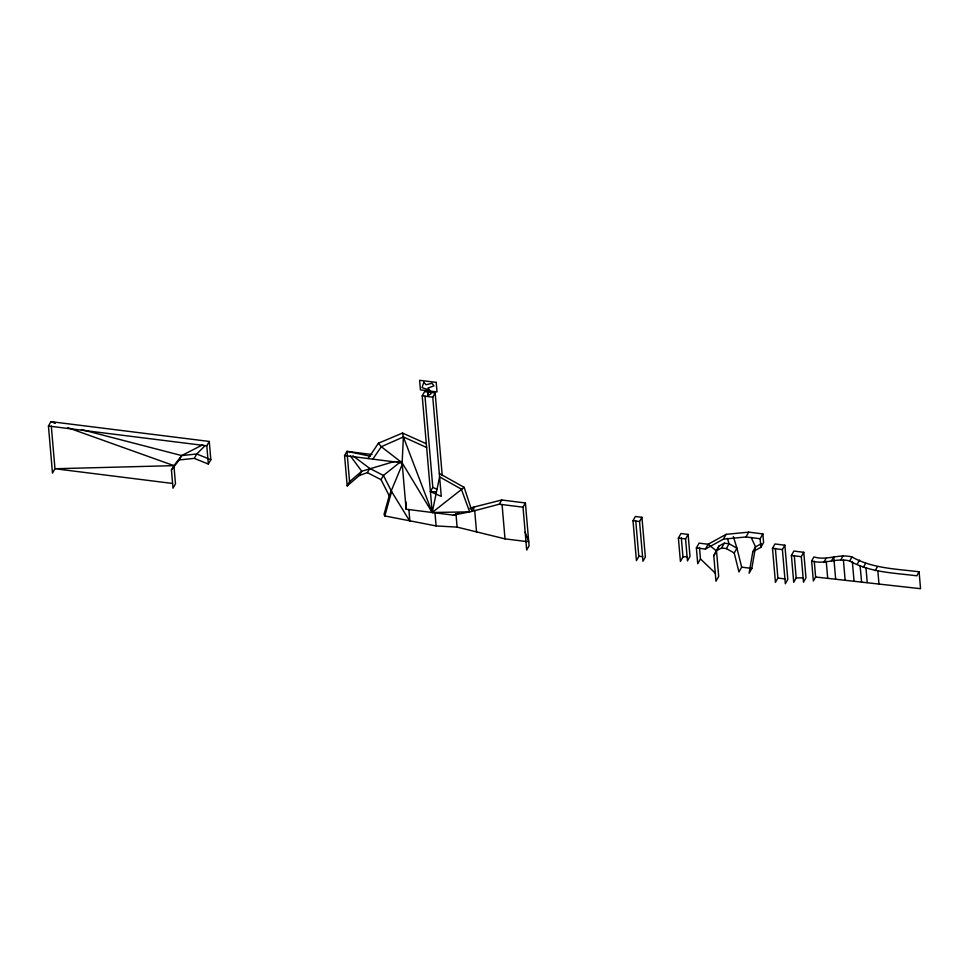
<?xml version="1.0" encoding="UTF-8"?>
<svg xmlns="http://www.w3.org/2000/svg" width="969" height="969" viewBox="0 0 969 969"><rect width="100%" height="100%" fill="white"/><g stroke="black" fill="none" stroke-linecap="round" stroke-linejoin="round"><path stroke-width="1.45" d="M368.123 458.555L378.419 443.221L402.523 433.058L403.383 436.934L402.135 462.855L406.108 509.234L453.335 515.133L472.024 511.378L499.289 504.207L523.018 507.175L525.404 502.959L501.676 499.992L470.098 508.035M761.295 543.779L755.529 546.879L752.804 551.688L749.11 573.236L751.835 568.428L755.529 546.879L751.193 537.504M402.365 464.127L389.223 495.753L384.015 514.491L384.838 515.944L436.111 525.937L457.102 527.112L505.006 538.861L527.257 541.647M384.838 515.944L391.597 491.537L383.421 475.452L369.734 468.427L352.958 455.842M719.01 546.019L716.503 550.901L718.695 576.41L715.97 581.218L713.79 555.709L719.01 546.019L724.291 543.185L729.088 543.779L736.937 548.163L741.673 567.156L738.947 571.964L734.211 552.972L736.937 548.163L733.351 536.608M51.309 426.069L54.967 468.742L52.483 473.114L48.45 426.033L50.921 421.66L209.256 441.44L210.83 459.681L208.347 464.054L194.285 458.373L179.217 459.948L171.44 470.013L173.003 488.206L175.486 483.822L173.923 465.641L181.688 455.575L202.691 444.807M171.44 470.013L173.923 465.641L67.891 427.717M179.217 459.948L181.688 455.575L196.755 454.001L210.83 459.681M194.285 458.373L196.755 454.001L205.089 445.631M208.347 464.054L206.785 445.813L209.256 441.44M394.371 461.498L361.752 471.249L359.378 475.464L347.181 485.893L344.576 455.575L346.963 451.36L372.048 454.534M347.181 485.893L349.567 481.678L361.752 471.249L350.451 456.036M359.378 475.464L367.348 472.642L369.734 468.427M378.419 443.221L381.301 446.733L402.135 462.855L432.21 512.492L439.599 476.893L461.341 489.139L469.638 511.862L432.21 512.492L422.205 395.861L424.592 391.646L427.232 391.973M389.223 495.753L381.035 479.667L383.421 475.452L400.996 461.45M424.979 396.139L432.804 487.407L430.418 491.622L441.27 496.382L432.768 397.181L435.154 392.966L429.873 392.3M499.289 504.207L501.676 499.992M635.761 520.898L638.813 556.424L636.427 560.651L632.999 520.692L635.385 516.477L641.938 517.301L645.342 557.018L642.956 561.233L639.552 521.516L641.938 517.301M681.328 537.904L682.963 556.909L680.408 561.426L678.397 538.037L680.953 533.519L688.123 534.416L690.001 556.363L687.445 560.881L685.567 538.934L688.123 534.416M699.473 547.437L700.454 558.931L697.728 563.74L696.384 547.945L699.097 543.137L708.133 544.263L716.503 550.901L713.79 555.709M696.384 547.945L705.408 549.072L708.133 544.263L726.132 534.331L748.722 532.151L762.857 533.919L763.596 542.543L760.871 547.352L752.804 551.688M705.408 549.072L723.407 539.139L726.132 534.331M716.297 550.828L721.566 547.994L724.291 543.185M721.566 547.994L726.362 548.587L729.088 543.779L727.392 538.376M723.407 539.139L746.009 536.959L748.722 532.151M760.871 547.352L760.132 538.728L762.857 533.919M775.357 548.406L777.889 577.996L775.418 582.381L772.499 548.345L774.97 543.96L784.866 545.196L787.797 579.377L785.326 583.75L782.395 549.58L784.866 545.196M794.265 555.54L796.179 577.899L793.708 582.284L791.407 555.443L793.877 551.058L803.773 552.306L805.966 577.827L803.483 582.199L801.302 556.678L803.773 552.306M811.634 560.93L813.899 556.921C826.63 560.966 839.166 553.42 851.957 556.969C872.415 568.512 896.252 568.888 919.096 571.795L920.55 588.692L815.619 577.003L813.354 581.012L811.634 560.93C824.365 564.975 836.901 557.417 849.692 560.978C870.15 572.509 893.987 572.897 916.831 575.804L919.096 571.795M823.723 562.444L825.988 558.435M831.475 560.809L833.74 556.8L835.641 578.965M840.789 559.864L843.054 555.855M849.692 560.978L851.957 556.969M857.299 564.043L859.564 560.034M863.331 567.386L865.596 563.389M875.213 570.608L877.478 566.599M372.811 459.149L381.301 446.733L403.383 436.934L426.639 447.508M470.195 508.761L474.41 507.162L472.024 511.378L464.163 487.346L432.21 512.492L403.383 436.934M427.995 395.582L430.878 393.947L430.636 391.149L427.753 392.784L427.571 390.773L427.995 395.582L427.801 393.571M453.335 515.133L458.955 513.001M682.963 556.909L687.191 556.581M173.923 465.641L54.967 468.742L172.506 483.458M796.179 577.899L803.168 577.851M430.418 491.622L436.304 491.864M422.205 395.861L432.768 397.181M48.45 426.033L206.785 445.813M632.999 520.692L639.552 521.516M746.009 536.959L760.132 538.728M772.499 548.345L782.395 549.58M678.397 538.037L685.567 538.934M791.407 555.443L801.302 556.678M741.673 567.156L751.835 568.428M638.789 556.206L642.726 556.691M344.576 455.575L402.135 462.855L396.321 461.644M777.889 577.996L784.963 578.977M370.194 456.205L346.963 451.36L349.567 481.678M55.281 422.787L50.921 421.66L55.172 423.174M81.432 429.57L181.688 455.575M432.804 487.407L436.874 489.2M402.523 433.058L426.312 443.741M367.348 472.642L381.035 479.667M726.362 548.587L734.211 552.972M439.308 473.453L464.163 487.346M700.454 558.931L715.473 573.333M391.597 491.537L409.887 521.31L408.87 509.452M525.162 532.138L528.735 541.828M860.097 565.86L861.586 581.884M877.853 570.911L878.968 583.847M865.971 567.798L867.231 582.526M852.345 561.487L854.028 581.037M843.418 560.118L845.125 580.031M826.23 561.245L827.671 578.069M814.263 561.233L815.619 577.003M525.404 502.959L529.074 545.838L526.688 550.053L523.018 507.175M502.063 504.486L505.006 538.861M474.665 510.118L476.566 532.32M455.963 513.861L457.102 527.112M435.154 392.966L442.239 475.634M434.972 512.686L436.111 525.937M405.878 501.785L406.108 509.234M423.792 382.21L422.036 387.636L429.812 390.241L427.886 388.06L433.979 385.904L431.992 383.288L426.045 384.766L423.792 382.21M436.207 382.38L419.613 380.308L420.425 389.877L437.019 391.948L436.207 382.38"/></g></svg>
